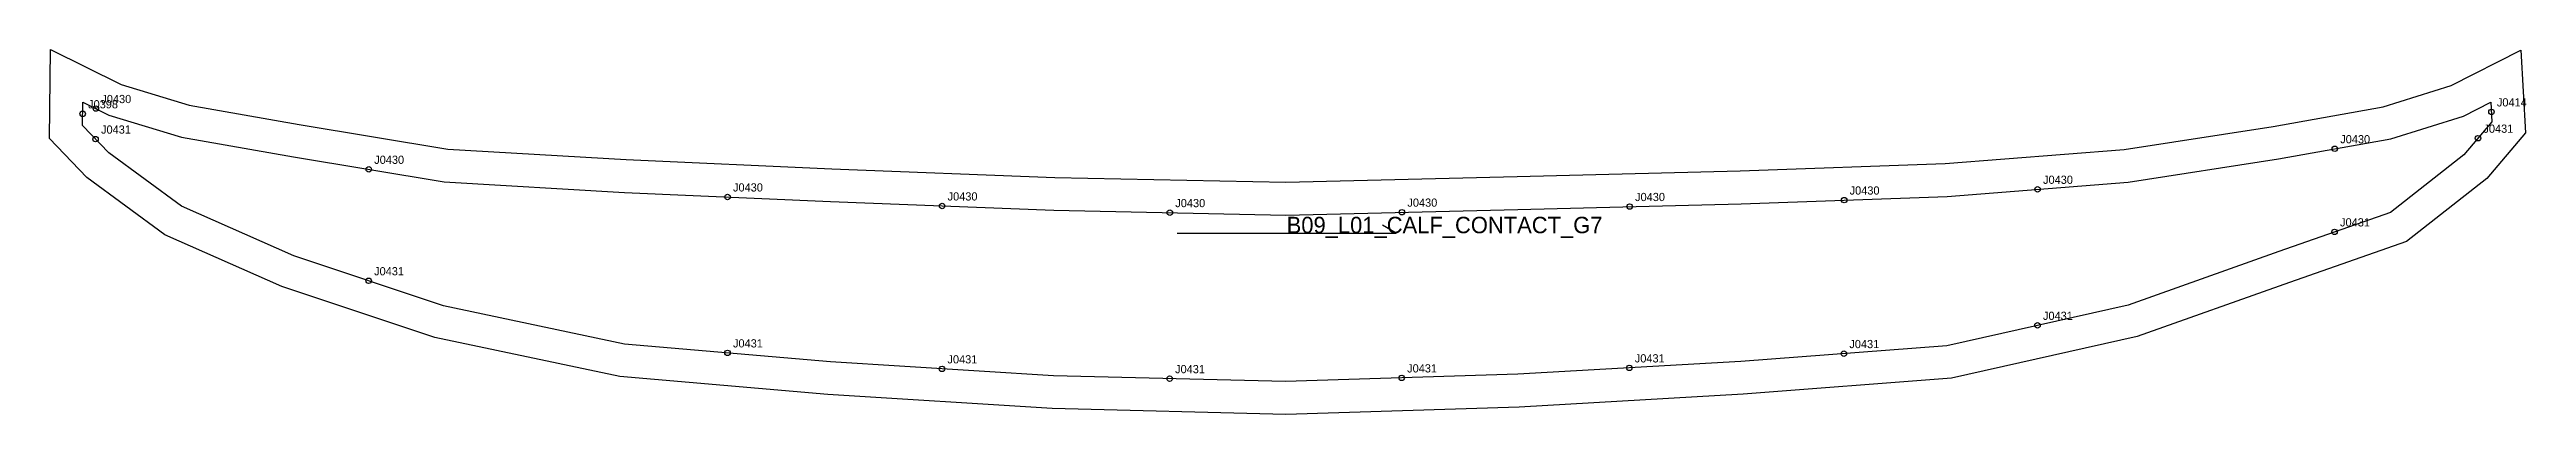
# Model space of a CAD drawing. Header units: millimetres. Extents: x -12 to 894, y -114 to 19.
import ezdxf

# ---------------------------------------------------------------- set-up
doc = ezdxf.new("R2010")
doc.units = ezdxf.units.MM
for name, color, linetype in [('CUT', 1, 'Continuous'), ('GRAIN', 3, 'Continuous'), ('LABEL', 7, 'Continuous'), ('NOTCH', 2, 'Continuous'), ('SEW', 5, 'Continuous')]:
    doc.layers.add(name, color=color, linetype=linetype)

msp = doc.modelspace()

# ---------------------------------------------------------------- linework, layer by layer
at = {"layer": 'CUT'}
msp.add_lwpolyline([(-11.78, 19.21), (14.01, 6.46), (38.92, -1.07), (79.08, -8.19), (133.46, -17.2), (198.78, -21), (273.96, -24.39), (355.49, -27.55), (439.99, -29.27), (524.61, -27.21), (606.19, -25.15), (681.16, -22.5), (746.64, -17.34), (801.14, -8.86), (841.3, -1.74), (866.15, 6.05), (891.64, 19.01), (893.4, -11.27), (879.21, -27.95), (849.83, -50.99), (807.13, -65.91), (751.42, -85.74), (683.52, -100.94), (607.26, -106.82), (525.34, -111.48), (439.97, -114.18), (354.54, -112.06), (272.54, -106.93), (196.41, -100.32), (128.81, -86.05), (72.83, -67.39), (30.02, -48.54), (1.53, -27.56), (-12.16, -13.34), (-11.78, 19.21)], close=True, dxfattribs=at)
at = {"layer": 'GRAIN'}
for p, q in [((480.31, -47.93), (475.31, -44.93)), ((400.31, -47.93), (480.31, -47.93))]:
    msp.add_line(p, q, dxfattribs=at)
at = {"layer": 'NOTCH'}
for centre in [(-0.05, -4.28), (4.79, -2.37), (880.93, -3.58), (4.68, -13.53), (823.63, -17.06), (876, -13.21), (104.59, -24.58), (235.81, -34.68), (644.2, -35.81), (714.94, -31.88), (314.3, -37.97), (397.58, -40.41), (482.46, -40.24), (565.73, -38.18), (823.56, -47.45), (104.55, -65.32), (714.91, -81.62), (235.8, -91.69), (314.25, -97.52), (565.63, -97.17), (644.1, -91.94), (397.5, -101.12), (482.37, -100.83)]:
    msp.add_circle(centre, 1, dxfattribs=at)
at = {"layer": 'SEW'}
msp.add_lwpolyline([(0, 0), (9.58, -4.74), (36.12, -12.77), (77.05, -20.02), (132.13, -29.15), (198.17, -32.99), (273.46, -36.38), (355.14, -39.55), (440.02, -41.27), (524.91, -39.21), (606.55, -37.15), (681.84, -34.48), (748.03, -29.27), (803.11, -20.7), (844.15, -13.42), (870.7, -5.1), (880.72, 0), (881.14, -7.16), (870.85, -19.25), (843.99, -40.32), (803.14, -54.59), (748.08, -74.19), (681.74, -89.04), (606.45, -94.84), (524.81, -99.49), (439.93, -102.17), (355.07, -100.07), (273.43, -94.96), (198.17, -88.43), (131.96, -74.45), (77.15, -56.19), (36.07, -38.09), (9.47, -18.5), (-0.1, -8.56)], close=True, dxfattribs=at)

# ---------------------------------------------------------------- texts
at = {"layer": 'LABEL'}
for s, height, p in [('J0398', 3, (1.95, -2.28)), ('J0430', 3, (6.79, -0.37)), ('J0414', 3, (882.93, -1.58)), ('J0431', 3, (6.68, -11.53)), ('J0431', 3, (878, -11.21)), ('J0430', 3, (825.63, -15.06)), ('J0430', 3, (106.59, -22.58)), ('J0430', 3, (716.94, -29.88)), ('J0430', 3, (237.81, -32.68)), ('J0430', 3, (316.3, -35.97)), ('J0430', 3, (399.58, -38.41)), ('J0430', 3, (484.46, -38.24)), ('J0430', 3, (567.73, -36.18)), ('J0430', 3, (646.2, -33.81)), ('B09_L01_CALF_CONTACT_G7', 6, (440.31, -47.93)), ('J0431', 3, (825.56, -45.45)), ('J0431', 3, (106.55, -63.32)), ('J0431', 3, (716.91, -79.62)), ('J0431', 3, (237.8, -89.69)), ('J0431', 3, (646.1, -89.94)), ('J0431', 3, (316.25, -95.52)), ('J0431', 3, (399.5, -99.12)), ('J0431', 3, (484.37, -98.83)), ('J0431', 3, (567.63, -95.17))]:
    msp.add_text(s, height=height, dxfattribs=at).set_placement(p)

doc.saveas('drawing.dxf')
